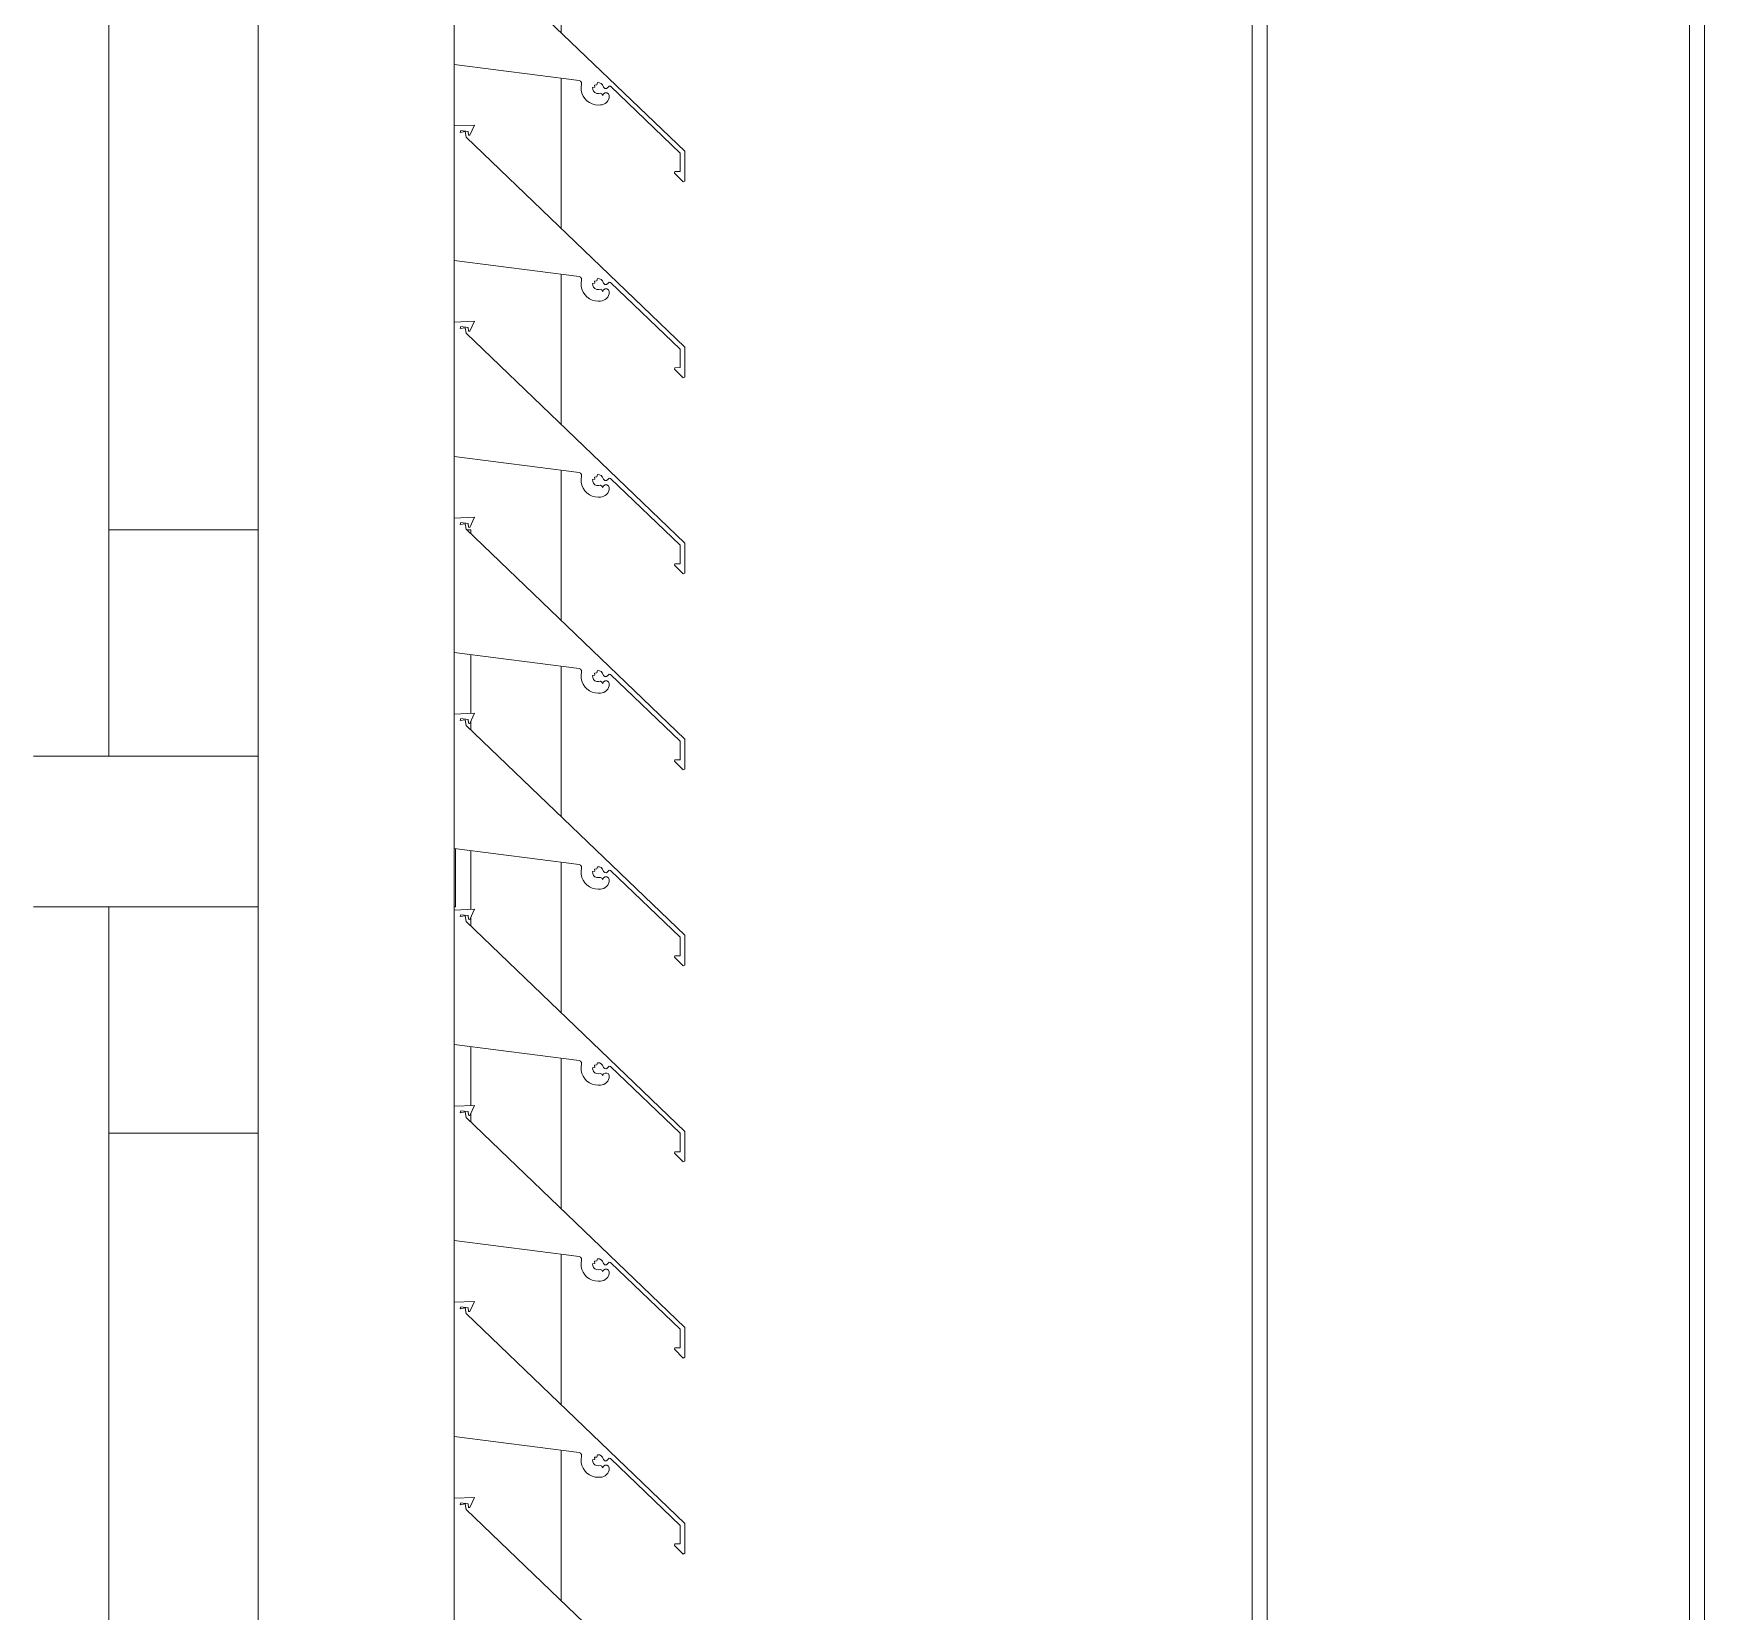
# Model space of a CAD drawing. Header units: millimetres. Extents: x -220592 to 404889, y -217665 to 38245.
# Drawn here: x 31428 to 31982, y -44691 to -44168 of the extents above; entities that cross this region are included whole.
import ezdxf

# ---------------------------------------------------------------- set-up
doc = ezdxf.new("R2010")
doc.units = ezdxf.units.MM
doc.linetypes.add('XKITLINE00', pattern=[0])
doc.layers.add('000 - 0_HIDE_OBJ_FRAMING_DEF_SUB_1', color=7, linetype='Continuous')
doc.layers.add('Part', color=7, linetype='Continuous', lineweight=0)

# ---------------------------------------------------------------- blocks, each defined once
blk = doc.blocks.new('*A13831')
at = {"layer": 'Part', "color": 7, "linetype": 'XKITLINE00', "lineweight": 0}
for p, q in [((-135.313349, 75.890846), (-134.818045, 75.890846)), ((-135.313349, 74.758905), (-135.313349, 75.890846)), ((-133.938955, 75.890846), (-133.813349, 75.890846)), ((-133.813349, 75.770243), (-133.813349, 75.890846)), ((-133.813349, 75.120243), (-133.813349, 75.618995)), ((-133.813349, 74.758905), (-133.813349, 74.968995)), ((-135.313349, 70.770764), (-135.313349, 74.008905)), ((-133.813349, 73.820243), (-133.813349, 74.008905)), ((-133.813349, 73.170243), (-133.813349, 73.668995)), ((-133.813349, 72.520243), (-133.813349, 73.018995)), ((-133.813349, 71.870243), (-133.813349, 72.368995)), ((-133.813349, 71.220243), (-133.813349, 71.718995)), ((-133.813349, 70.570243), (-133.813349, 71.068995)), ((-133.813349, 69.920243), (-133.813349, 70.418995)), ((-135.313349, 67.520805), (-135.313349, 70.270764)), ((-133.813349, 69.270243), (-133.813349, 69.768995)), ((-133.813349, 68.620243), (-133.813349, 69.118995)), ((-133.813349, 67.970243), (-133.813349, 68.468995)), ((-133.813349, 67.520805), (-133.813349, 67.818995)), ((-135.313349, 67.520805), (-134.818045, 67.520805)), ((-134.02223, 67.520805), (-133.813349, 67.520805))]:
    blk.add_line(p, q, dxfattribs=at)
blk = doc.blocks.new('*A13851')
at = {"layer": 'Part', "color": 7, "linetype": 'XKITLINE00', "lineweight": 0}
for p, q in [((-134.818045, 67.225501), (-134.818045, 77.760135)), ((-134.168045, 72.860131), (-134.168045, 73.064427)), ((-134.168045, 72.210131), (-134.168045, 72.414427)), ((-134.168045, 71.560131), (-134.168045, 71.764427)), ((-134.168045, 70.910131), (-134.168045, 71.114427)), ((-134.168045, 70.260131), (-134.168045, 70.464427)), ((-134.168045, 69.610131), (-134.168045, 69.814427)), ((-134.168045, 68.960131), (-134.168045, 69.164427)), ((-134.168045, 68.310131), (-134.168045, 68.514427))]:
    blk.add_line(p, q, dxfattribs=at)
blk = doc.blocks.new('*A13858')
at = {"layer": 'Part', "color": 7, "linetype": 'XKITLINE00', "lineweight": 0}
for p, q in [((-135.563334, 70.770764), (-134.818045, 70.770764)), ((-134.163349, 70.270764), (-134.163349, 70.463826)), ((-135.563334, 70.270764), (-134.818045, 70.270764)), ((-134.168045, 70.270764), (-134.163349, 70.270764))]:
    blk.add_line(p, q, dxfattribs=at)
blk = doc.blocks.new('*A13859')
at = {"layer": 'Part', "color": 7, "linetype": 'XKITLINE00', "lineweight": 0}
for p, q in [((-135.313349, 71.520764), (-134.818045, 71.520764)), ((-135.313349, 70.770764), (-135.313349, 71.520764)), ((-134.126334, 71.520764), (-134.113349, 71.520764)), ((-134.113349, 71.508296), (-134.113349, 71.520764)), ((-134.113349, 70.912249), (-134.113349, 71.107421)), ((-134.113349, 70.858296), (-134.113349, 70.885156)), ((-134.113349, 70.262249), (-134.113349, 70.457421)), ((-135.313349, 69.520764), (-135.313349, 70.270764)), ((-134.113349, 70.208296), (-134.113349, 70.235156)), ((-134.113349, 69.612249), (-134.113349, 69.807421)), ((-134.113349, 69.558296), (-134.113349, 69.585156)), ((-135.313349, 69.520764), (-134.818045, 69.520764))]:
    blk.add_line(p, q, dxfattribs=at)
blk = doc.blocks.new('*A13971')
at = {"layer": 'Part', "color": 7, "linetype": 'XKITLINE00', "lineweight": 0}
for p, q in [((-134.168236, 73.510123), (-134.168243, 73.064453)), ((-134.10055, 73.512745), (-134.168236, 73.510123)), ((-134.148356, 73.488428), (-134.14632, 73.495001)), ((-134.13134, 73.491332), (-134.148356, 73.488428)), ((-134.14632, 73.495001), (-134.121337, 73.491861)), ((-134.128443, 73.472789), (-134.13134, 73.491332)), ((-134.121337, 73.491861), (-134.121208, 73.47967)), ((-134.121208, 73.47967), (-134.116085, 73.479258)), ((-134.116085, 73.479258), (-134.10055, 73.512745)), ((-133.403321, 72.776543), (-134.128443, 73.472789)), ((-134.168243, 73.064453), (-133.754237, 73.011423)), ((-133.754237, 73.011423), (-133.749162, 73.009233)), ((-133.749162, 73.009233), (-133.746025, 73.004681)), ((-133.745786, 72.999159), (-133.747272, 72.989025)), ((-133.747272, 72.989025), (-133.746897, 72.978789)), ((-133.746025, 73.004681), (-133.745786, 72.999159)), ((-133.709279, 72.987625), (-133.701573, 72.988731)), ((-133.70871, 72.981141), (-133.709279, 72.987625)), ((-133.705908, 72.975267), (-133.70871, 72.981141)), ((-133.702743, 72.995791), (-133.695578, 72.996735)), ((-133.701573, 72.988731), (-133.702743, 72.995791)), ((-133.695578, 72.996735), (-133.693256, 73.004125)), ((-133.693256, 73.004125), (-133.686584, 73.003703)), ((-133.686584, 73.003703), (-133.680508, 73.000913)), ((-133.680508, 73.000913), (-133.675841, 72.996126)), ((-133.675841, 72.996126), (-133.672727, 72.988553)), ((-133.672727, 72.988553), (-133.668544, 72.984396)), ((-133.668544, 72.984396), (-133.66265, 72.98419)), ((-133.66265, 72.98419), (-133.658186, 72.988044)), ((-133.658186, 72.988044), (-133.654531, 72.992671)), ((-133.654531, 72.992671), (-133.649372, 72.991579)), ((-133.649372, 72.991579), (-133.418356, 72.770176)), ((-133.746897, 72.978789), (-133.744674, 72.96879)), ((-133.744674, 72.96879), (-133.740676, 72.95936)), ((-133.740676, 72.95936), (-133.735036, 72.95081)), ((-133.735036, 72.95081), (-133.72794, 72.943423)), ((-133.72794, 72.943423), (-133.719624, 72.937445)), ((-133.719624, 72.937445), (-133.710361, 72.933072)), ((-133.710361, 72.933072), (-133.70046, 72.930449)), ((-133.701226, 72.970745), (-133.705908, 72.975267)), ((-133.695258, 72.968147), (-133.701226, 72.970745)), ((-133.70046, 72.930449), (-133.690247, 72.929664)), ((-133.688758, 72.967803), (-133.695258, 72.968147)), ((-133.690247, 72.929664), (-133.683448, 72.929762)), ((-133.68284, 72.968708), (-133.688758, 72.967803)), ((-133.683448, 72.929762), (-133.67772, 72.930398)), ((-133.678029, 72.966301), (-133.68284, 72.968708)), ((-133.675999, 72.96132), (-133.678029, 72.966301)), ((-133.67772, 72.930398), (-133.672219, 72.932117)), ((-133.673057, 72.966792), (-133.675999, 72.96132)), ((-133.6679, 72.97001), (-133.673057, 72.966792)), ((-133.672219, 72.932117), (-133.667149, 72.934857)), ((-133.661823, 72.969998), (-133.6679, 72.97001)), ((-133.667149, 72.934857), (-133.662695, 72.938515)), ((-133.662695, 72.938515), (-133.659024, 72.942958)), ((-133.656679, 72.966761), (-133.661823, 72.969998)), ((-133.659024, 72.942958), (-133.65627, 72.948021)), ((-133.654039, 72.961287), (-133.656679, 72.966761)), ((-133.65627, 72.948021), (-133.654535, 72.953517)), ((-133.654535, 72.953517), (-133.654039, 72.961287)), ((-133.418356, 72.770176), (-133.418699, 72.70883)), ((-133.403874, 72.677392), (-133.403321, 72.776543)), ((-133.436119, 72.708733), (-133.437204, 72.703812)), ((-133.437204, 72.703812), (-133.408555, 72.674923)), ((-133.418699, 72.70883), (-133.436119, 72.708733)), ((-133.408555, 72.674923), (-133.403874, 72.677392))]:
    blk.add_line(p, q, dxfattribs=at)
blk = doc.blocks.new('*A13972')
at = {"layer": 'Part', "color": 7, "linetype": 'XKITLINE00', "lineweight": 0}
for p, q in [((-134.168236, 72.860123), (-134.168243, 72.414453)), ((-134.10055, 72.862745), (-134.168236, 72.860123)), ((-134.148356, 72.838428), (-134.14632, 72.845001)), ((-134.13134, 72.841332), (-134.148356, 72.838428)), ((-134.14632, 72.845001), (-134.121337, 72.841861)), ((-134.128443, 72.822789), (-134.13134, 72.841332)), ((-133.403321, 72.126543), (-134.128443, 72.822789)), ((-134.121337, 72.841861), (-134.121208, 72.82967)), ((-134.121208, 72.82967), (-134.116085, 72.829258)), ((-134.116085, 72.829258), (-134.10055, 72.862745)), ((-134.168243, 72.414453), (-133.754237, 72.361423)), ((-133.754237, 72.361423), (-133.749162, 72.359233)), ((-133.749162, 72.359233), (-133.746025, 72.354681)), ((-133.745786, 72.349159), (-133.747272, 72.339025)), ((-133.747272, 72.339025), (-133.746897, 72.328789)), ((-133.746897, 72.328789), (-133.744674, 72.31879)), ((-133.746025, 72.354681), (-133.745786, 72.349159)), ((-133.744674, 72.31879), (-133.740676, 72.30936)), ((-133.709279, 72.337625), (-133.701573, 72.338731)), ((-133.70871, 72.331141), (-133.709279, 72.337625)), ((-133.705908, 72.325267), (-133.70871, 72.331141)), ((-133.701226, 72.320745), (-133.705908, 72.325267)), ((-133.702743, 72.345791), (-133.695578, 72.346735)), ((-133.701573, 72.338731), (-133.702743, 72.345791)), ((-133.695258, 72.318147), (-133.701226, 72.320745)), ((-133.695578, 72.346735), (-133.693256, 72.354125)), ((-133.688758, 72.317803), (-133.695258, 72.318147)), ((-133.693256, 72.354125), (-133.686584, 72.353703)), ((-133.68284, 72.318708), (-133.688758, 72.317803)), ((-133.686584, 72.353703), (-133.680508, 72.350913)), ((-133.678029, 72.316301), (-133.68284, 72.318708)), ((-133.680508, 72.350913), (-133.675841, 72.346126)), ((-133.675999, 72.31132), (-133.678029, 72.316301)), ((-133.673057, 72.316792), (-133.675999, 72.31132)), ((-133.675841, 72.346126), (-133.672727, 72.338553)), ((-133.6679, 72.32001), (-133.673057, 72.316792)), ((-133.672727, 72.338553), (-133.668544, 72.334396)), ((-133.668544, 72.334396), (-133.66265, 72.33419)), ((-133.661823, 72.319998), (-133.6679, 72.32001)), ((-133.66265, 72.33419), (-133.658186, 72.338044)), ((-133.656679, 72.316761), (-133.661823, 72.319998)), ((-133.658186, 72.338044), (-133.654531, 72.342671)), ((-133.654039, 72.311287), (-133.656679, 72.316761)), ((-133.654531, 72.342671), (-133.649372, 72.341579)), ((-133.649372, 72.341579), (-133.418356, 72.120176)), ((-133.740676, 72.30936), (-133.735036, 72.30081)), ((-133.735036, 72.30081), (-133.72794, 72.293423)), ((-133.72794, 72.293423), (-133.719624, 72.287445)), ((-133.719624, 72.287445), (-133.710361, 72.283072)), ((-133.710361, 72.283072), (-133.70046, 72.280449)), ((-133.70046, 72.280449), (-133.690247, 72.279664)), ((-133.690247, 72.279664), (-133.683448, 72.279762)), ((-133.683448, 72.279762), (-133.67772, 72.280398)), ((-133.67772, 72.280398), (-133.672219, 72.282117)), ((-133.672219, 72.282117), (-133.667149, 72.284857)), ((-133.667149, 72.284857), (-133.662695, 72.288515)), ((-133.662695, 72.288515), (-133.659024, 72.292958)), ((-133.659024, 72.292958), (-133.65627, 72.298021)), ((-133.65627, 72.298021), (-133.654535, 72.303517)), ((-133.654535, 72.303517), (-133.654039, 72.311287)), ((-133.418356, 72.120176), (-133.418699, 72.05883)), ((-133.403874, 72.027392), (-133.403321, 72.126543)), ((-133.436119, 72.058733), (-133.437204, 72.053812)), ((-133.437204, 72.053812), (-133.408555, 72.024923)), ((-133.418699, 72.05883), (-133.436119, 72.058733)), ((-133.408555, 72.024923), (-133.403874, 72.027392))]:
    blk.add_line(p, q, dxfattribs=at)
blk = doc.blocks.new('*A13973')
at = {"layer": 'Part', "color": 7, "linetype": 'XKITLINE00', "lineweight": 0}
for p, q in [((-134.168236, 72.210123), (-134.168243, 71.764453)), ((-134.10055, 72.212745), (-134.168236, 72.210123)), ((-134.116085, 72.179258), (-134.10055, 72.212745)), ((-134.148356, 72.188428), (-134.14632, 72.195001)), ((-134.13134, 72.191332), (-134.148356, 72.188428)), ((-134.14632, 72.195001), (-134.121337, 72.191861)), ((-134.128443, 72.172789), (-134.13134, 72.191332)), ((-133.403321, 71.476543), (-134.128443, 72.172789)), ((-134.121337, 72.191861), (-134.121208, 72.17967)), ((-134.121208, 72.17967), (-134.116085, 72.179258)), ((-134.168243, 71.764453), (-133.754237, 71.711423)), ((-133.754237, 71.711423), (-133.749162, 71.709233)), ((-133.749162, 71.709233), (-133.746025, 71.704681)), ((-133.746025, 71.704681), (-133.745786, 71.699159)), ((-133.745786, 71.699159), (-133.747272, 71.689025)), ((-133.747272, 71.689025), (-133.746897, 71.678789)), ((-133.746897, 71.678789), (-133.744674, 71.66879)), ((-133.744674, 71.66879), (-133.740676, 71.65936)), ((-133.740676, 71.65936), (-133.735036, 71.65081)), ((-133.735036, 71.65081), (-133.72794, 71.643423)), ((-133.709279, 71.687625), (-133.701573, 71.688731)), ((-133.70871, 71.681141), (-133.709279, 71.687625)), ((-133.705908, 71.675267), (-133.70871, 71.681141)), ((-133.701226, 71.670745), (-133.705908, 71.675267)), ((-133.702743, 71.695791), (-133.695578, 71.696735)), ((-133.701573, 71.688731), (-133.702743, 71.695791)), ((-133.695258, 71.668147), (-133.701226, 71.670745)), ((-133.695578, 71.696735), (-133.693256, 71.704125)), ((-133.688758, 71.667803), (-133.695258, 71.668147)), ((-133.693256, 71.704125), (-133.686584, 71.703703)), ((-133.68284, 71.668708), (-133.688758, 71.667803)), ((-133.686584, 71.703703), (-133.680508, 71.700913)), ((-133.678029, 71.666301), (-133.68284, 71.668708)), ((-133.680508, 71.700913), (-133.675841, 71.696126)), ((-133.675999, 71.66132), (-133.678029, 71.666301)), ((-133.673057, 71.666792), (-133.675999, 71.66132)), ((-133.675841, 71.696126), (-133.672727, 71.688553)), ((-133.6679, 71.67001), (-133.673057, 71.666792)), ((-133.672727, 71.688553), (-133.668544, 71.684396)), ((-133.668544, 71.684396), (-133.66265, 71.68419)), ((-133.661823, 71.669998), (-133.6679, 71.67001)), ((-133.66265, 71.68419), (-133.658186, 71.688044)), ((-133.656679, 71.666761), (-133.661823, 71.669998)), ((-133.658186, 71.688044), (-133.654531, 71.692671)), ((-133.654039, 71.661287), (-133.656679, 71.666761)), ((-133.65627, 71.648021), (-133.654535, 71.653517)), ((-133.654535, 71.653517), (-133.654039, 71.661287)), ((-133.654531, 71.692671), (-133.649372, 71.691579)), ((-133.649372, 71.691579), (-133.418356, 71.470176)), ((-133.72794, 71.643423), (-133.719624, 71.637445)), ((-133.719624, 71.637445), (-133.710361, 71.633072)), ((-133.710361, 71.633072), (-133.70046, 71.630449)), ((-133.70046, 71.630449), (-133.690247, 71.629664)), ((-133.690247, 71.629664), (-133.683448, 71.629762)), ((-133.683448, 71.629762), (-133.67772, 71.630398)), ((-133.67772, 71.630398), (-133.672219, 71.632117)), ((-133.672219, 71.632117), (-133.667149, 71.634857)), ((-133.667149, 71.634857), (-133.662695, 71.638515)), ((-133.662695, 71.638515), (-133.659024, 71.642958)), ((-133.659024, 71.642958), (-133.65627, 71.648021)), ((-133.418356, 71.470176), (-133.418699, 71.40883)), ((-133.403874, 71.377392), (-133.403321, 71.476543)), ((-133.436119, 71.408733), (-133.437204, 71.403812)), ((-133.437204, 71.403812), (-133.408555, 71.374923)), ((-133.418699, 71.40883), (-133.436119, 71.408733)), ((-133.408555, 71.374923), (-133.403874, 71.377392))]:
    blk.add_line(p, q, dxfattribs=at)
blk = doc.blocks.new('*A13974')
at = {"layer": 'Part', "color": 7, "linetype": 'XKITLINE00', "lineweight": 0}
for p, q in [((-134.168236, 71.560123), (-134.168243, 71.114453)), ((-134.10055, 71.562745), (-134.168236, 71.560123)), ((-134.148356, 71.538428), (-134.14632, 71.545001)), ((-134.13134, 71.541332), (-134.148356, 71.538428)), ((-134.14632, 71.545001), (-134.121337, 71.541861)), ((-134.128443, 71.522789), (-134.13134, 71.541332)), ((-134.121337, 71.541861), (-134.121208, 71.52967)), ((-134.116085, 71.529258), (-134.10055, 71.562745)), ((-133.403321, 70.826543), (-134.128443, 71.522789)), ((-134.121208, 71.52967), (-134.116085, 71.529258)), ((-134.168243, 71.114453), (-133.754237, 71.061423)), ((-133.754237, 71.061423), (-133.749162, 71.059233)), ((-133.749162, 71.059233), (-133.746025, 71.054681)), ((-133.745786, 71.049159), (-133.747272, 71.039025)), ((-133.746025, 71.054681), (-133.745786, 71.049159)), ((-133.702743, 71.045791), (-133.695578, 71.046735)), ((-133.701573, 71.038731), (-133.702743, 71.045791)), ((-133.695578, 71.046735), (-133.693256, 71.054125)), ((-133.693256, 71.054125), (-133.686584, 71.053703)), ((-133.686584, 71.053703), (-133.680508, 71.050913)), ((-133.680508, 71.050913), (-133.675841, 71.046126)), ((-133.675841, 71.046126), (-133.672727, 71.038553)), ((-133.658186, 71.038044), (-133.654531, 71.042671)), ((-133.654531, 71.042671), (-133.649372, 71.041579)), ((-133.649372, 71.041579), (-133.418356, 70.820176)), ((-133.747272, 71.039025), (-133.746897, 71.028789)), ((-133.746897, 71.028789), (-133.744674, 71.01879)), ((-133.744674, 71.01879), (-133.740676, 71.00936)), ((-133.740676, 71.00936), (-133.735036, 71.00081)), ((-133.735036, 71.00081), (-133.72794, 70.993423)), ((-133.72794, 70.993423), (-133.719624, 70.987445)), ((-133.719624, 70.987445), (-133.710361, 70.983072)), ((-133.709279, 71.037625), (-133.701573, 71.038731)), ((-133.70871, 71.031141), (-133.709279, 71.037625)), ((-133.705908, 71.025267), (-133.70871, 71.031141)), ((-133.701226, 71.020745), (-133.705908, 71.025267)), ((-133.695258, 71.018147), (-133.701226, 71.020745)), ((-133.688758, 71.017803), (-133.695258, 71.018147)), ((-133.68284, 71.018708), (-133.688758, 71.017803)), ((-133.678029, 71.016301), (-133.68284, 71.018708)), ((-133.675999, 71.01132), (-133.678029, 71.016301)), ((-133.673057, 71.016792), (-133.675999, 71.01132)), ((-133.6679, 71.02001), (-133.673057, 71.016792)), ((-133.672727, 71.038553), (-133.668544, 71.034396)), ((-133.672219, 70.982117), (-133.667149, 70.984857)), ((-133.668544, 71.034396), (-133.66265, 71.03419)), ((-133.661823, 71.019998), (-133.6679, 71.02001)), ((-133.667149, 70.984857), (-133.662695, 70.988515)), ((-133.662695, 70.988515), (-133.659024, 70.992958)), ((-133.66265, 71.03419), (-133.658186, 71.038044)), ((-133.656679, 71.016761), (-133.661823, 71.019998)), ((-133.659024, 70.992958), (-133.65627, 70.998021)), ((-133.654039, 71.011287), (-133.656679, 71.016761)), ((-133.65627, 70.998021), (-133.654535, 71.003517)), ((-133.654535, 71.003517), (-133.654039, 71.011287)), ((-133.710361, 70.983072), (-133.70046, 70.980449)), ((-133.70046, 70.980449), (-133.690247, 70.979664)), ((-133.690247, 70.979664), (-133.683448, 70.979762)), ((-133.683448, 70.979762), (-133.67772, 70.980398)), ((-133.67772, 70.980398), (-133.672219, 70.982117)), ((-133.418356, 70.820176), (-133.418699, 70.75883)), ((-133.403874, 70.727392), (-133.403321, 70.826543)), ((-133.436119, 70.758733), (-133.437204, 70.753812)), ((-133.437204, 70.753812), (-133.408555, 70.724923)), ((-133.418699, 70.75883), (-133.436119, 70.758733)), ((-133.408555, 70.724923), (-133.403874, 70.727392))]:
    blk.add_line(p, q, dxfattribs=at)
blk = doc.blocks.new('*A13975')
at = {"layer": 'Part', "color": 7, "linetype": 'XKITLINE00', "lineweight": 0}
for p, q in [((-134.168236, 70.910123), (-134.168243, 70.464453)), ((-134.10055, 70.912745), (-134.168236, 70.910123)), ((-134.148356, 70.888428), (-134.14632, 70.895001)), ((-134.13134, 70.891332), (-134.148356, 70.888428)), ((-134.14632, 70.895001), (-134.121337, 70.891861)), ((-134.128443, 70.872789), (-134.13134, 70.891332)), ((-134.121337, 70.891861), (-134.121208, 70.87967)), ((-134.121208, 70.87967), (-134.116085, 70.879258)), ((-134.116085, 70.879258), (-134.10055, 70.912745)), ((-133.403321, 70.176543), (-134.128443, 70.872789)), ((-134.168243, 70.464453), (-133.754237, 70.411423)), ((-133.754237, 70.411423), (-133.749162, 70.409233)), ((-133.749162, 70.409233), (-133.746025, 70.404681)), ((-133.745786, 70.399159), (-133.747272, 70.389025)), ((-133.747272, 70.389025), (-133.746897, 70.378789)), ((-133.746897, 70.378789), (-133.744674, 70.36879)), ((-133.746025, 70.404681), (-133.745786, 70.399159)), ((-133.709279, 70.387625), (-133.701573, 70.388731)), ((-133.70871, 70.381141), (-133.709279, 70.387625)), ((-133.705908, 70.375267), (-133.70871, 70.381141)), ((-133.701226, 70.370745), (-133.705908, 70.375267)), ((-133.702743, 70.395791), (-133.695578, 70.396735)), ((-133.701573, 70.388731), (-133.702743, 70.395791)), ((-133.695578, 70.396735), (-133.693256, 70.404125)), ((-133.693256, 70.404125), (-133.686584, 70.403703)), ((-133.686584, 70.403703), (-133.680508, 70.400913)), ((-133.680508, 70.400913), (-133.675841, 70.396126)), ((-133.675841, 70.396126), (-133.672727, 70.388553)), ((-133.672727, 70.388553), (-133.668544, 70.384396)), ((-133.668544, 70.384396), (-133.66265, 70.38419)), ((-133.66265, 70.38419), (-133.658186, 70.388044)), ((-133.658186, 70.388044), (-133.654531, 70.392671)), ((-133.654531, 70.392671), (-133.649372, 70.391579)), ((-133.649372, 70.391579), (-133.418356, 70.170176)), ((-133.744674, 70.36879), (-133.740676, 70.35936)), ((-133.740676, 70.35936), (-133.735036, 70.35081)), ((-133.735036, 70.35081), (-133.72794, 70.343423)), ((-133.72794, 70.343423), (-133.719624, 70.337445)), ((-133.719624, 70.337445), (-133.710361, 70.333072)), ((-133.710361, 70.333072), (-133.70046, 70.330449)), ((-133.695258, 70.368147), (-133.701226, 70.370745)), ((-133.70046, 70.330449), (-133.690247, 70.329664)), ((-133.688758, 70.367803), (-133.695258, 70.368147)), ((-133.690247, 70.329664), (-133.683448, 70.329762)), ((-133.68284, 70.368708), (-133.688758, 70.367803)), ((-133.683448, 70.329762), (-133.67772, 70.330398)), ((-133.678029, 70.366301), (-133.68284, 70.368708)), ((-133.675999, 70.36132), (-133.678029, 70.366301)), ((-133.67772, 70.330398), (-133.672219, 70.332117)), ((-133.673057, 70.366792), (-133.675999, 70.36132)), ((-133.6679, 70.37001), (-133.673057, 70.366792)), ((-133.672219, 70.332117), (-133.667149, 70.334857)), ((-133.661823, 70.369998), (-133.6679, 70.37001)), ((-133.667149, 70.334857), (-133.662695, 70.338515)), ((-133.662695, 70.338515), (-133.659024, 70.342958)), ((-133.656679, 70.366761), (-133.661823, 70.369998)), ((-133.659024, 70.342958), (-133.65627, 70.348021)), ((-133.654039, 70.361287), (-133.656679, 70.366761)), ((-133.65627, 70.348021), (-133.654535, 70.353517)), ((-133.654535, 70.353517), (-133.654039, 70.361287)), ((-133.418356, 70.170176), (-133.418699, 70.10883)), ((-133.403874, 70.077392), (-133.403321, 70.176543)), ((-133.436119, 70.108733), (-133.437204, 70.103812)), ((-133.437204, 70.103812), (-133.408555, 70.074923)), ((-133.418699, 70.10883), (-133.436119, 70.108733)), ((-133.408555, 70.074923), (-133.403874, 70.077392))]:
    blk.add_line(p, q, dxfattribs=at)
blk = doc.blocks.new('*A13976')
at = {"layer": 'Part', "color": 7, "linetype": 'XKITLINE00', "lineweight": 0}
for p, q in [((-134.168236, 70.260123), (-134.168243, 69.814453)), ((-134.10055, 70.262745), (-134.168236, 70.260123)), ((-134.148356, 70.238428), (-134.14632, 70.245001)), ((-134.13134, 70.241332), (-134.148356, 70.238428)), ((-134.14632, 70.245001), (-134.121337, 70.241861)), ((-134.128443, 70.222789), (-134.13134, 70.241332)), ((-133.403321, 69.526543), (-134.128443, 70.222789)), ((-134.121337, 70.241861), (-134.121208, 70.22967)), ((-134.121208, 70.22967), (-134.116085, 70.229258)), ((-134.116085, 70.229258), (-134.10055, 70.262745)), ((-134.168243, 69.814453), (-133.754237, 69.761423)), ((-133.754237, 69.761423), (-133.749162, 69.759233)), ((-133.749162, 69.759233), (-133.746025, 69.754681)), ((-133.745786, 69.749159), (-133.747272, 69.739025)), ((-133.747272, 69.739025), (-133.746897, 69.728789)), ((-133.746897, 69.728789), (-133.744674, 69.71879)), ((-133.746025, 69.754681), (-133.745786, 69.749159)), ((-133.744674, 69.71879), (-133.740676, 69.70936)), ((-133.709279, 69.737625), (-133.701573, 69.738731)), ((-133.70871, 69.731141), (-133.709279, 69.737625)), ((-133.705908, 69.725267), (-133.70871, 69.731141)), ((-133.701226, 69.720745), (-133.705908, 69.725267)), ((-133.702743, 69.745791), (-133.695578, 69.746735)), ((-133.701573, 69.738731), (-133.702743, 69.745791)), ((-133.695258, 69.718147), (-133.701226, 69.720745)), ((-133.695578, 69.746735), (-133.693256, 69.754125)), ((-133.688758, 69.717803), (-133.695258, 69.718147)), ((-133.693256, 69.754125), (-133.686584, 69.753703)), ((-133.68284, 69.718708), (-133.688758, 69.717803)), ((-133.686584, 69.753703), (-133.680508, 69.750913)), ((-133.678029, 69.716301), (-133.68284, 69.718708)), ((-133.680508, 69.750913), (-133.675841, 69.746126)), ((-133.675999, 69.71132), (-133.678029, 69.716301)), ((-133.673057, 69.716792), (-133.675999, 69.71132)), ((-133.675841, 69.746126), (-133.672727, 69.738553)), ((-133.6679, 69.72001), (-133.673057, 69.716792)), ((-133.672727, 69.738553), (-133.668544, 69.734396)), ((-133.668544, 69.734396), (-133.66265, 69.73419)), ((-133.661823, 69.719998), (-133.6679, 69.72001)), ((-133.66265, 69.73419), (-133.658186, 69.738044)), ((-133.656679, 69.716761), (-133.661823, 69.719998)), ((-133.658186, 69.738044), (-133.654531, 69.742671)), ((-133.654039, 69.711287), (-133.656679, 69.716761)), ((-133.654535, 69.703517), (-133.654039, 69.711287)), ((-133.654531, 69.742671), (-133.649372, 69.741579)), ((-133.649372, 69.741579), (-133.418356, 69.520176)), ((-133.740676, 69.70936), (-133.735036, 69.70081)), ((-133.735036, 69.70081), (-133.72794, 69.693423)), ((-133.72794, 69.693423), (-133.719624, 69.687445)), ((-133.719624, 69.687445), (-133.710361, 69.683072)), ((-133.710361, 69.683072), (-133.70046, 69.680449)), ((-133.70046, 69.680449), (-133.690247, 69.679664)), ((-133.690247, 69.679664), (-133.683448, 69.679762)), ((-133.683448, 69.679762), (-133.67772, 69.680398)), ((-133.67772, 69.680398), (-133.672219, 69.682117)), ((-133.672219, 69.682117), (-133.667149, 69.684857)), ((-133.667149, 69.684857), (-133.662695, 69.688515)), ((-133.662695, 69.688515), (-133.659024, 69.692958)), ((-133.659024, 69.692958), (-133.65627, 69.698021)), ((-133.65627, 69.698021), (-133.654535, 69.703517)), ((-133.418356, 69.520176), (-133.418699, 69.45883)), ((-133.403874, 69.427392), (-133.403321, 69.526543)), ((-133.436119, 69.458733), (-133.437204, 69.453812)), ((-133.437204, 69.453812), (-133.408555, 69.424923)), ((-133.418699, 69.45883), (-133.436119, 69.458733)), ((-133.408555, 69.424923), (-133.403874, 69.427392))]:
    blk.add_line(p, q, dxfattribs=at)
blk = doc.blocks.new('*A13977')
at = {"layer": 'Part', "color": 7, "linetype": 'XKITLINE00', "lineweight": 0}
for p, q in [((-134.168236, 69.610123), (-134.168243, 69.164453)), ((-134.10055, 69.612745), (-134.168236, 69.610123)), ((-134.116085, 69.579258), (-134.10055, 69.612745)), ((-134.148356, 69.588428), (-134.14632, 69.595001)), ((-134.13134, 69.591332), (-134.148356, 69.588428)), ((-134.14632, 69.595001), (-134.121337, 69.591861)), ((-134.128443, 69.572789), (-134.13134, 69.591332)), ((-133.403321, 68.876543), (-134.128443, 69.572789)), ((-134.121337, 69.591861), (-134.121208, 69.57967)), ((-134.121208, 69.57967), (-134.116085, 69.579258)), ((-134.168243, 69.164453), (-133.754237, 69.111423)), ((-133.754237, 69.111423), (-133.749162, 69.109233)), ((-133.749162, 69.109233), (-133.746025, 69.104681)), ((-133.746025, 69.104681), (-133.745786, 69.099159)), ((-133.695578, 69.096735), (-133.693256, 69.104125)), ((-133.693256, 69.104125), (-133.686584, 69.103703)), ((-133.686584, 69.103703), (-133.680508, 69.100913)), ((-133.680508, 69.100913), (-133.675841, 69.096126)), ((-133.745786, 69.099159), (-133.747272, 69.089025)), ((-133.747272, 69.089025), (-133.746897, 69.078789)), ((-133.746897, 69.078789), (-133.744674, 69.06879)), ((-133.744674, 69.06879), (-133.740676, 69.05936)), ((-133.740676, 69.05936), (-133.735036, 69.05081)), ((-133.735036, 69.05081), (-133.72794, 69.043423)), ((-133.709279, 69.087625), (-133.701573, 69.088731)), ((-133.70871, 69.081141), (-133.709279, 69.087625)), ((-133.705908, 69.075267), (-133.70871, 69.081141)), ((-133.701226, 69.070745), (-133.705908, 69.075267)), ((-133.702743, 69.095791), (-133.695578, 69.096735)), ((-133.701573, 69.088731), (-133.702743, 69.095791)), ((-133.695258, 69.068147), (-133.701226, 69.070745)), ((-133.688758, 69.067803), (-133.695258, 69.068147)), ((-133.68284, 69.068708), (-133.688758, 69.067803)), ((-133.678029, 69.066301), (-133.68284, 69.068708)), ((-133.675999, 69.06132), (-133.678029, 69.066301)), ((-133.673057, 69.066792), (-133.675999, 69.06132)), ((-133.675841, 69.096126), (-133.672727, 69.088553)), ((-133.6679, 69.07001), (-133.673057, 69.066792)), ((-133.672727, 69.088553), (-133.668544, 69.084396)), ((-133.668544, 69.084396), (-133.66265, 69.08419)), ((-133.661823, 69.069998), (-133.6679, 69.07001)), ((-133.66265, 69.08419), (-133.658186, 69.088044)), ((-133.656679, 69.066761), (-133.661823, 69.069998)), ((-133.659024, 69.042958), (-133.65627, 69.048021)), ((-133.658186, 69.088044), (-133.654531, 69.092671)), ((-133.654039, 69.061287), (-133.656679, 69.066761)), ((-133.65627, 69.048021), (-133.654535, 69.053517)), ((-133.654535, 69.053517), (-133.654039, 69.061287)), ((-133.654531, 69.092671), (-133.649372, 69.091579)), ((-133.649372, 69.091579), (-133.418356, 68.870176)), ((-133.72794, 69.043423), (-133.719624, 69.037445)), ((-133.719624, 69.037445), (-133.710361, 69.033072)), ((-133.710361, 69.033072), (-133.70046, 69.030449)), ((-133.70046, 69.030449), (-133.690247, 69.029664)), ((-133.690247, 69.029664), (-133.683448, 69.029762)), ((-133.683448, 69.029762), (-133.67772, 69.030398)), ((-133.67772, 69.030398), (-133.672219, 69.032117)), ((-133.672219, 69.032117), (-133.667149, 69.034857)), ((-133.667149, 69.034857), (-133.662695, 69.038515)), ((-133.662695, 69.038515), (-133.659024, 69.042958)), ((-133.418356, 68.870176), (-133.418699, 68.80883)), ((-133.403874, 68.777392), (-133.403321, 68.876543)), ((-133.436119, 68.808733), (-133.437204, 68.803812)), ((-133.437204, 68.803812), (-133.408555, 68.774923)), ((-133.418699, 68.80883), (-133.436119, 68.808733)), ((-133.408555, 68.774923), (-133.403874, 68.777392))]:
    blk.add_line(p, q, dxfattribs=at)
blk = doc.blocks.new('*A13978')
at = {"layer": 'Part', "color": 7, "linetype": 'XKITLINE00', "lineweight": 0}
for p, q in [((-134.168236, 68.960123), (-134.168243, 68.514453)), ((-134.10055, 68.962745), (-134.168236, 68.960123)), ((-134.148356, 68.938428), (-134.14632, 68.945001)), ((-134.13134, 68.941332), (-134.148356, 68.938428)), ((-134.14632, 68.945001), (-134.121337, 68.941861)), ((-134.128443, 68.922789), (-134.13134, 68.941332)), ((-134.121337, 68.941861), (-134.121208, 68.92967)), ((-134.116085, 68.929258), (-134.10055, 68.962745)), ((-133.403321, 68.226543), (-134.128443, 68.922789)), ((-134.121208, 68.92967), (-134.116085, 68.929258)), ((-134.168243, 68.514453), (-133.754237, 68.461423)), ((-133.754237, 68.461423), (-133.749162, 68.459233)), ((-133.749162, 68.459233), (-133.746025, 68.454681)), ((-133.745786, 68.449159), (-133.747272, 68.439025)), ((-133.747272, 68.439025), (-133.746897, 68.428789)), ((-133.746025, 68.454681), (-133.745786, 68.449159)), ((-133.709279, 68.437625), (-133.701573, 68.438731)), ((-133.70871, 68.431141), (-133.709279, 68.437625)), ((-133.702743, 68.445791), (-133.695578, 68.446735)), ((-133.701573, 68.438731), (-133.702743, 68.445791)), ((-133.695578, 68.446735), (-133.693256, 68.454125)), ((-133.693256, 68.454125), (-133.686584, 68.453703)), ((-133.686584, 68.453703), (-133.680508, 68.450913)), ((-133.680508, 68.450913), (-133.675841, 68.446126)), ((-133.675841, 68.446126), (-133.672727, 68.438553)), ((-133.672727, 68.438553), (-133.668544, 68.434396)), ((-133.66265, 68.43419), (-133.658186, 68.438044)), ((-133.658186, 68.438044), (-133.654531, 68.442671)), ((-133.654531, 68.442671), (-133.649372, 68.441579)), ((-133.649372, 68.441579), (-133.418356, 68.220176)), ((-133.746897, 68.428789), (-133.744674, 68.41879)), ((-133.744674, 68.41879), (-133.740676, 68.40936)), ((-133.740676, 68.40936), (-133.735036, 68.40081)), ((-133.735036, 68.40081), (-133.72794, 68.393423)), ((-133.72794, 68.393423), (-133.719624, 68.387445)), ((-133.719624, 68.387445), (-133.710361, 68.383072)), ((-133.710361, 68.383072), (-133.70046, 68.380449)), ((-133.705908, 68.425267), (-133.70871, 68.431141)), ((-133.701226, 68.420745), (-133.705908, 68.425267)), ((-133.695258, 68.418147), (-133.701226, 68.420745)), ((-133.70046, 68.380449), (-133.690247, 68.379664)), ((-133.688758, 68.417803), (-133.695258, 68.418147)), ((-133.68284, 68.418708), (-133.688758, 68.417803)), ((-133.683448, 68.379762), (-133.67772, 68.380398)), ((-133.678029, 68.416301), (-133.68284, 68.418708)), ((-133.675999, 68.41132), (-133.678029, 68.416301)), ((-133.67772, 68.380398), (-133.672219, 68.382117)), ((-133.673057, 68.416792), (-133.675999, 68.41132)), ((-133.6679, 68.42001), (-133.673057, 68.416792)), ((-133.672219, 68.382117), (-133.667149, 68.384857)), ((-133.668544, 68.434396), (-133.66265, 68.43419)), ((-133.661823, 68.419998), (-133.6679, 68.42001)), ((-133.667149, 68.384857), (-133.662695, 68.388515)), ((-133.662695, 68.388515), (-133.659024, 68.392958)), ((-133.656679, 68.416761), (-133.661823, 68.419998)), ((-133.659024, 68.392958), (-133.65627, 68.398021)), ((-133.654039, 68.411287), (-133.656679, 68.416761)), ((-133.65627, 68.398021), (-133.654535, 68.403517)), ((-133.654535, 68.403517), (-133.654039, 68.411287)), ((-133.690247, 68.379664), (-133.683448, 68.379762)), ((-133.418356, 68.220176), (-133.418699, 68.15883)), ((-133.403874, 68.127392), (-133.403321, 68.226543)), ((-133.436119, 68.158733), (-133.437204, 68.153812)), ((-133.418699, 68.15883), (-133.436119, 68.158733)), ((-133.437204, 68.153812), (-133.408555, 68.124923)), ((-133.408555, 68.124923), (-133.403874, 68.127392))]:
    blk.add_line(p, q, dxfattribs=at)
blk = doc.blocks.new('*A13979')
at = {"layer": 'Part', "color": 7, "linetype": 'XKITLINE00', "lineweight": 0}
for p, q in [((-134.168236, 68.310123), (-134.168243, 67.864453)), ((-134.10055, 68.312745), (-134.168236, 68.310123)), ((-134.148356, 68.288428), (-134.14632, 68.295001)), ((-134.13134, 68.291332), (-134.148356, 68.288428)), ((-134.14632, 68.295001), (-134.121337, 68.291861)), ((-134.128443, 68.272789), (-134.13134, 68.291332)), ((-133.403321, 67.576543), (-134.128443, 68.272789)), ((-134.121337, 68.291861), (-134.121208, 68.27967)), ((-134.121208, 68.27967), (-134.116085, 68.279258)), ((-134.116085, 68.279258), (-134.10055, 68.312745)), ((-134.168243, 67.864453), (-133.754237, 67.811423)), ((-133.754237, 67.811423), (-133.749162, 67.809233)), ((-133.749162, 67.809233), (-133.746025, 67.804681)), ((-133.745786, 67.799159), (-133.747272, 67.789025)), ((-133.747272, 67.789025), (-133.746897, 67.778789)), ((-133.746897, 67.778789), (-133.744674, 67.76879)), ((-133.746025, 67.804681), (-133.745786, 67.799159)), ((-133.709279, 67.787625), (-133.701573, 67.788731)), ((-133.70871, 67.781141), (-133.709279, 67.787625)), ((-133.705908, 67.775267), (-133.70871, 67.781141)), ((-133.701226, 67.770745), (-133.705908, 67.775267)), ((-133.702743, 67.795791), (-133.695578, 67.796735)), ((-133.701573, 67.788731), (-133.702743, 67.795791)), ((-133.695258, 67.768147), (-133.701226, 67.770745)), ((-133.695578, 67.796735), (-133.693256, 67.804125)), ((-133.693256, 67.804125), (-133.686584, 67.803703)), ((-133.686584, 67.803703), (-133.680508, 67.800913)), ((-133.680508, 67.800913), (-133.675841, 67.796126)), ((-133.675841, 67.796126), (-133.672727, 67.788553)), ((-133.672727, 67.788553), (-133.668544, 67.784396)), ((-133.668544, 67.784396), (-133.66265, 67.78419)), ((-133.66265, 67.78419), (-133.658186, 67.788044)), ((-133.658186, 67.788044), (-133.654531, 67.792671)), ((-133.654531, 67.792671), (-133.649372, 67.791579)), ((-133.649372, 67.791579), (-133.418356, 67.570176)), ((-133.744674, 67.76879), (-133.740676, 67.75936)), ((-133.740676, 67.75936), (-133.735036, 67.75081)), ((-133.735036, 67.75081), (-133.72794, 67.743423)), ((-133.72794, 67.743423), (-133.719624, 67.737445)), ((-133.719624, 67.737445), (-133.710361, 67.733072)), ((-133.710361, 67.733072), (-133.70046, 67.730449)), ((-133.70046, 67.730449), (-133.690247, 67.729664)), ((-133.688758, 67.767803), (-133.695258, 67.768147)), ((-133.690247, 67.729664), (-133.683448, 67.729762)), ((-133.68284, 67.768708), (-133.688758, 67.767803)), ((-133.683448, 67.729762), (-133.67772, 67.730398)), ((-133.678029, 67.766301), (-133.68284, 67.768708)), ((-133.675999, 67.76132), (-133.678029, 67.766301)), ((-133.67772, 67.730398), (-133.672219, 67.732117)), ((-133.673057, 67.766792), (-133.675999, 67.76132)), ((-133.6679, 67.77001), (-133.673057, 67.766792)), ((-133.672219, 67.732117), (-133.667149, 67.734857)), ((-133.661823, 67.769998), (-133.6679, 67.77001)), ((-133.667149, 67.734857), (-133.662695, 67.738515)), ((-133.662695, 67.738515), (-133.659024, 67.742958)), ((-133.656679, 67.766761), (-133.661823, 67.769998)), ((-133.659024, 67.742958), (-133.65627, 67.748021)), ((-133.654039, 67.761287), (-133.656679, 67.766761)), ((-133.65627, 67.748021), (-133.654535, 67.753517)), ((-133.654535, 67.753517), (-133.654039, 67.761287)), ((-133.418356, 67.570176), (-133.418699, 67.50883)), ((-133.403874, 67.477392), (-133.403321, 67.576543)), ((-133.436119, 67.508733), (-133.437204, 67.503812)), ((-133.437204, 67.503812), (-133.408555, 67.474923)), ((-133.418699, 67.50883), (-133.436119, 67.508733)), ((-133.408555, 67.474923), (-133.403874, 67.477392))]:
    blk.add_line(p, q, dxfattribs=at)
blk = doc.blocks.new('*A13845')
at = {"layer": '000 - 0_HIDE_OBJ_FRAMING_DEF_SUB_1', "color": 7, "linetype": 'XKITLINE00', "lineweight": 0}
for p, q in [((-130.485516, 59.830765), (-130.485516, 88.290005)), ((-128.985516, 88.290005), (-128.985516, 59.830765)), ((-130.435516, 59.830765), (-130.435516, 88.23979)), ((-129.035516, 88.23979), (-129.035516, 59.830765))]:
    blk.add_line(p, q, dxfattribs=at)
blk = doc.blocks.new('W-1-PP18-ST_20260402-011103_LOWER_PL')
at = {"layer": '000 - 0_HIDE_OBJ_FRAMING_DEF_SUB_1', "color": 7, "lineweight": 0, "xscale": 100, "yscale": 100, "zscale": 100}
blk.add_blockref('*A13845', (17759.3349, -35779.0805), dxfattribs=at)

msp = doc.modelspace()

# ---------------------------------------------------------------- block references
at = {"color": 7, "lineweight": 0, "xscale": 100, "yscale": 100, "zscale": 100}
for name in ['*A13851', '*A13831', '*A13971', '*A13972', '*A13973', '*A13974', '*A13859', '*A13975', '*A13858', '*A13976', '*A13977', '*A13978', '*A13979']:
    msp.add_blockref(name, (44984.4833, -51484.8507), dxfattribs=at)

# ---------------------------------------------------------------- next in the draw order: block references
at = {"layer": 'Defpoints', "color": 7}
msp.add_blockref('W-1-PP18-ST_20260402-011103_LOWER_PL', (27121.4984, -15705.7702), dxfattribs=at)

doc.saveas('drawing.dxf')
